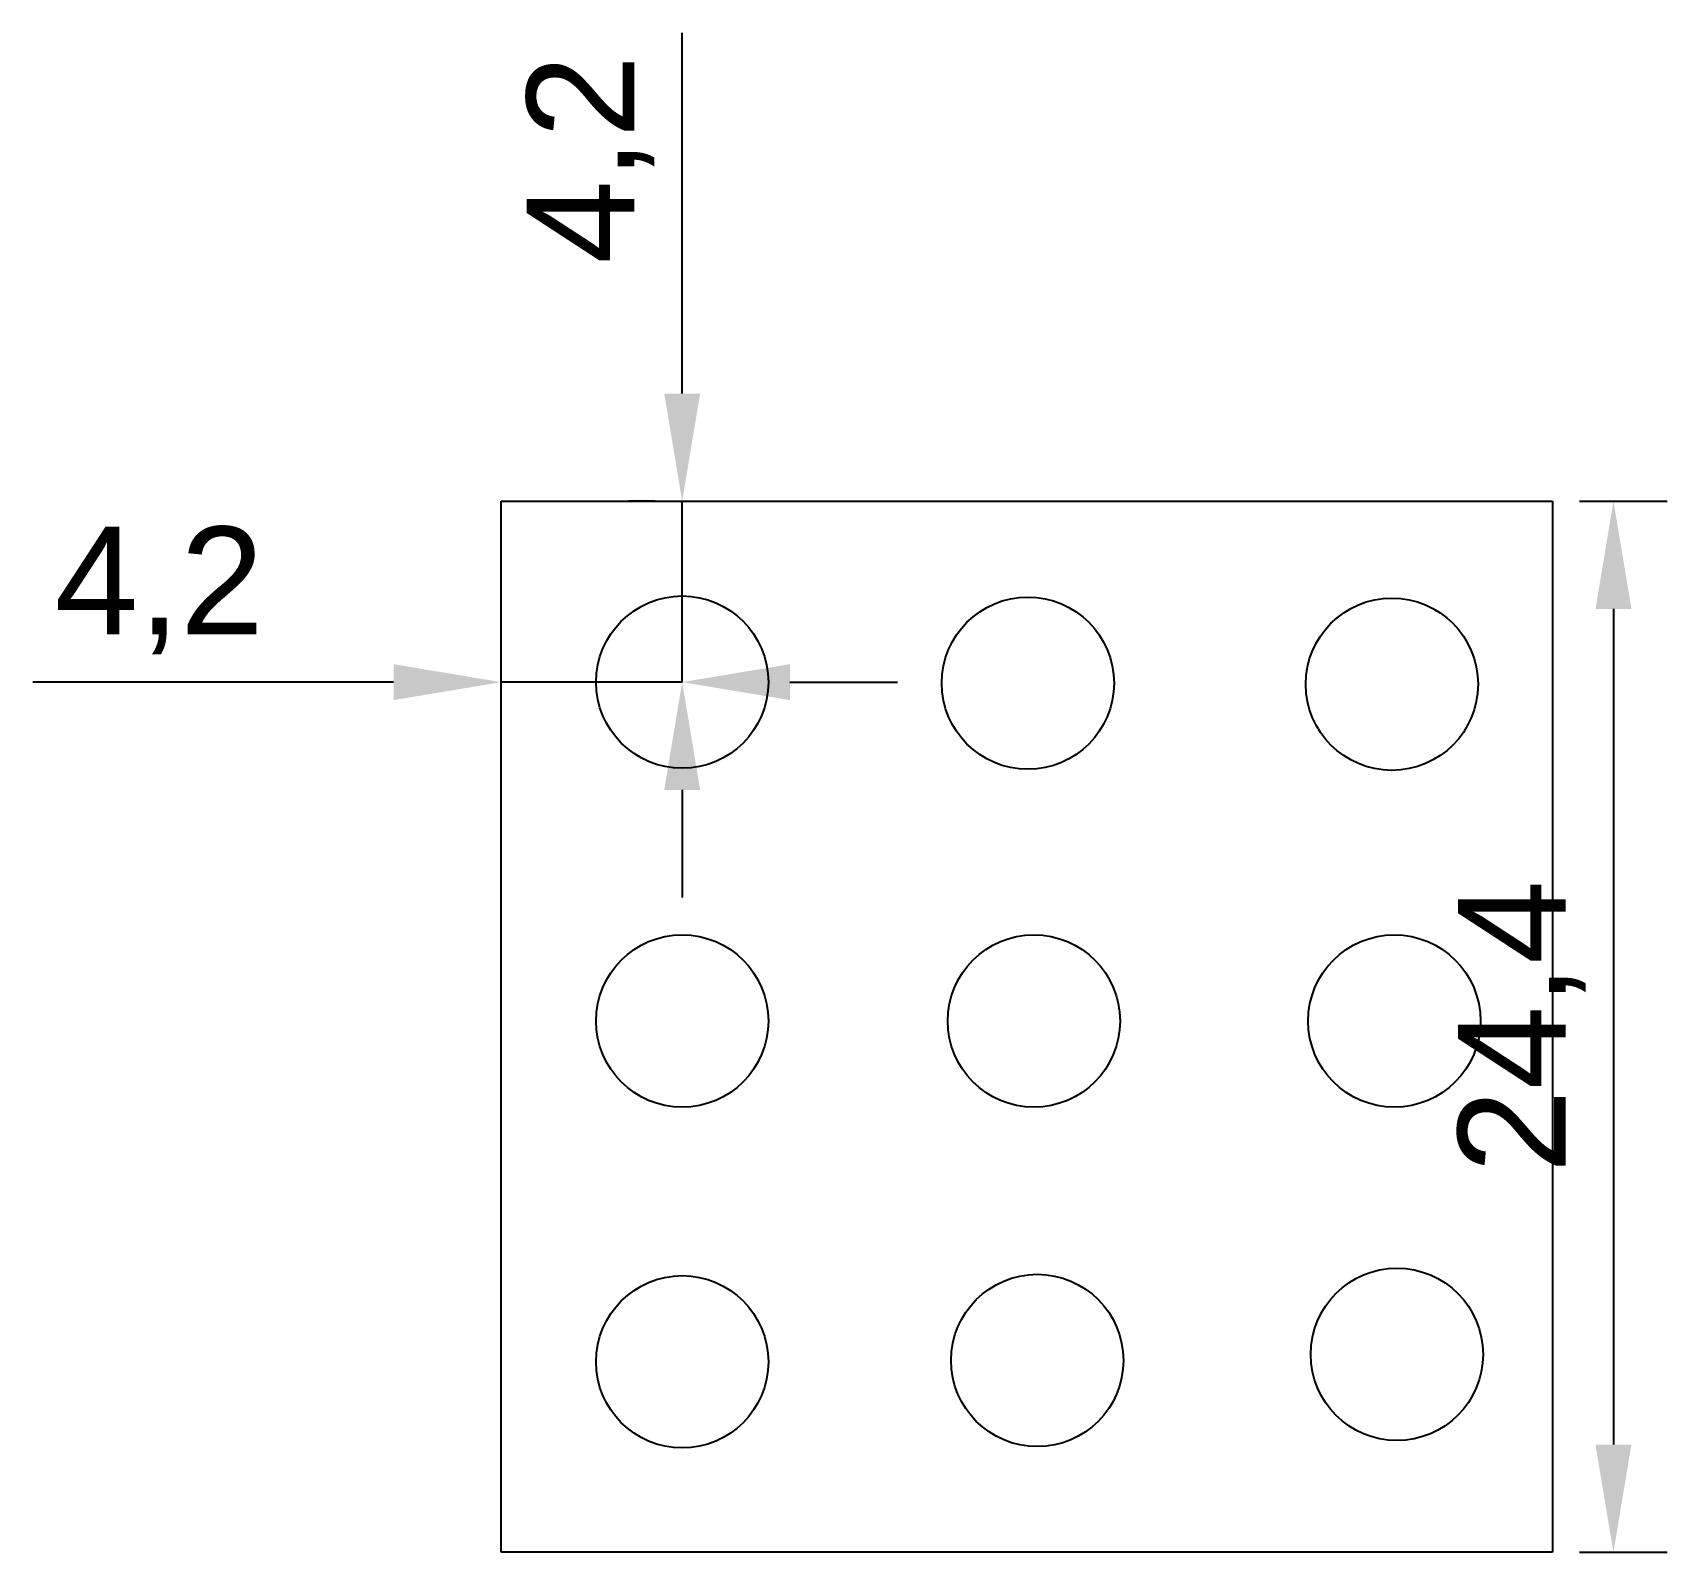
# Model space of a CAD drawing. Header units: millimetres. Extents: x -8.6 to 29.4, y -25.5 to 9.8.
import ezdxf

# ---------------------------------------------------------------- set-up
doc = ezdxf.new("R2010")
doc.units = ezdxf.units.MM
doc.styles.get("Standard").update_dxf_attribs({"font": 'arial.ttf'})
doc.dimstyles.new('ISO-25', dxfattribs={"dimtxt": 2.5, "dimasz": 2.5, "dimexe": 1.25, "dimexo": 0.625, "dimtad": 1, "dimtxsty": 'Standard', "dimcen": 2.5, "dimadec": 0, "dimazin": 0, "dimtfac": 1, "dimtmove": 0, "dimatfit": 3, "dimfxl": 1, "dimarcsym": 0})

# ---------------------------------------------------------------- blocks, each defined once
blk = doc.blocks.new('*D1')
at = {"color": 0, "lineweight": -2, "transparency": 16777216}
for p, q in [((6.5086, 1.4029), (6.5086, 9.7795)), ((5.8836, -1.0971), (5.2586, -1.0971)), ((6.5086, -5.2971), (6.5086, -1.0971)), ((5.8836, -5.2971), (5.2586, -5.2971)), ((6.5086, -7.7971), (6.5086, -10.2971))]:
    blk.add_line(p, q, dxfattribs=at)
at = {"color": 0, "transparency": 16777216}
for points in [[(6.092, 1.4029), (6.9253, 1.4029), (6.5086, -1.0971)], [(6.092, -7.7971), (6.9253, -7.7971), (6.5086, -5.2971)]]:
    blk.add_solid(points, dxfattribs=at)
at = {"layer": 'Defpoints', "color": 0, "transparency": 16777216}
for p in [(6.5086, -1.0971), (6.5086, -1.0971), (6.5086, -5.2971)]:
    blk.add_point(p, dxfattribs=at)
at = {"color": 0, "transparency": 16777216, "insert": (4.3812, 6.8412), "char_height": 2.5, "attachment_point": 5, "rotation": 90}
blk.add_mtext('4,2', dxfattribs=at)
blk = doc.blocks.new('*D2')
at = {"color": 0, "lineweight": -2, "transparency": 16777216}
for p, q in [((2.3086, -4.6721), (2.3086, -4.0471)), ((6.5086, -4.6721), (6.5086, -4.0471)), ((-0.1914, -5.2971), (-8.5679, -5.2971)), ((6.5086, -5.2971), (2.3086, -5.2971)), ((9.0086, -5.2971), (11.5086, -5.2971))]:
    blk.add_line(p, q, dxfattribs=at)
at = {"color": 0, "transparency": 16777216}
for points in [[(-0.1914, -4.8804), (-0.1914, -5.7137), (2.3086, -5.2971)], [(9.0086, -4.8804), (9.0086, -5.7137), (6.5086, -5.2971)]]:
    blk.add_solid(points, dxfattribs=at)
at = {"layer": 'Defpoints', "color": 0, "transparency": 16777216}
for p in [(2.3086, -5.2971), (2.3086, -5.2971), (6.5086, -5.2971)]:
    blk.add_point(p, dxfattribs=at)
at = {"color": 0, "transparency": 16777216, "insert": (-5.6297, -3.1697), "char_height": 2.5, "attachment_point": 5}
blk.add_mtext('4,2', dxfattribs=at)
blk = doc.blocks.new('*D5')
at = {"color": 0, "lineweight": -2, "transparency": 16777216}
for p, q in [((27.3336, -1.0971), (29.3749, -1.0971)), ((28.1249, -3.5971), (28.1249, -22.9971)), ((27.3336, -25.4971), (29.3749, -25.4971))]:
    blk.add_line(p, q, dxfattribs=at)
at = {"color": 0, "transparency": 16777216}
for points in [[(27.7082, -3.5971), (28.5416, -3.5971), (28.1249, -1.0971)], [(27.7082, -22.9971), (28.5416, -22.9971), (28.1249, -25.4971)]]:
    blk.add_solid(points, dxfattribs=at)
at = {"layer": 'Defpoints', "color": 0, "transparency": 16777216}
for p in [(26.7086, -1.0971), (26.7086, -25.4971), (28.1249, -25.4971)]:
    blk.add_point(p, dxfattribs=at)
at = {"color": 0, "transparency": 16777216, "insert": (25.9975, -13.2971), "char_height": 2.5, "attachment_point": 5, "rotation": 90}
blk.add_mtext('24,4', dxfattribs=at)

msp = doc.modelspace()

# ---------------------------------------------------------------- linework, layer by layer
for p, q in [((2.3086, -1.0971), (26.7086, -1.0971)), ((2.3086, -25.4971), (2.3086, -1.0971)), ((26.7086, -1.0971), (26.7086, -25.4971)), ((26.7086, -25.4971), (2.3086, -25.4971))]:
    msp.add_line(p, q)
for centre in [(6.5086, -5.2971), (14.5323, -5.3206), (22.9821, -5.3453), (6.5086, -13.1633), (14.6722, -13.1633), (23.0396, -13.1633), (23.0982, -20.9021), (6.5086, -21.075), (14.7499, -21.0437)]:
    msp.add_circle(centre, 2)

# ---------------------------------------------------------------- dimensions: what is measured, and where the dimension line sits
for base, p1, p2, picture, middle in [((6.5086, -1.0971), (6.5086, -5.2971), (6.5086, -1.0971), '*D1', (4.3812, 6.8412)), ((28.1249, -25.4971), (26.7086, -1.0971), (26.7086, -25.4971), '*D5', (25.9975, -13.2971))]:
    dim = msp.add_linear_dim(base=base, p1=p1, p2=p2, angle=90, dimstyle='ISO-25')
    dim.commit()
    dim.dimension.update_dxf_attribs({"geometry": picture, "text_midpoint": middle})
dim = msp.add_linear_dim(base=(2.3086, -5.2971), p1=(6.5086, -5.2971), p2=(2.3086, -5.2971), dimstyle='ISO-25')
dim.commit()
dim.dimension.update_dxf_attribs({"geometry": '*D2', "text_midpoint": (-5.6297, -3.1697)})

doc.saveas('drawing.dxf')
